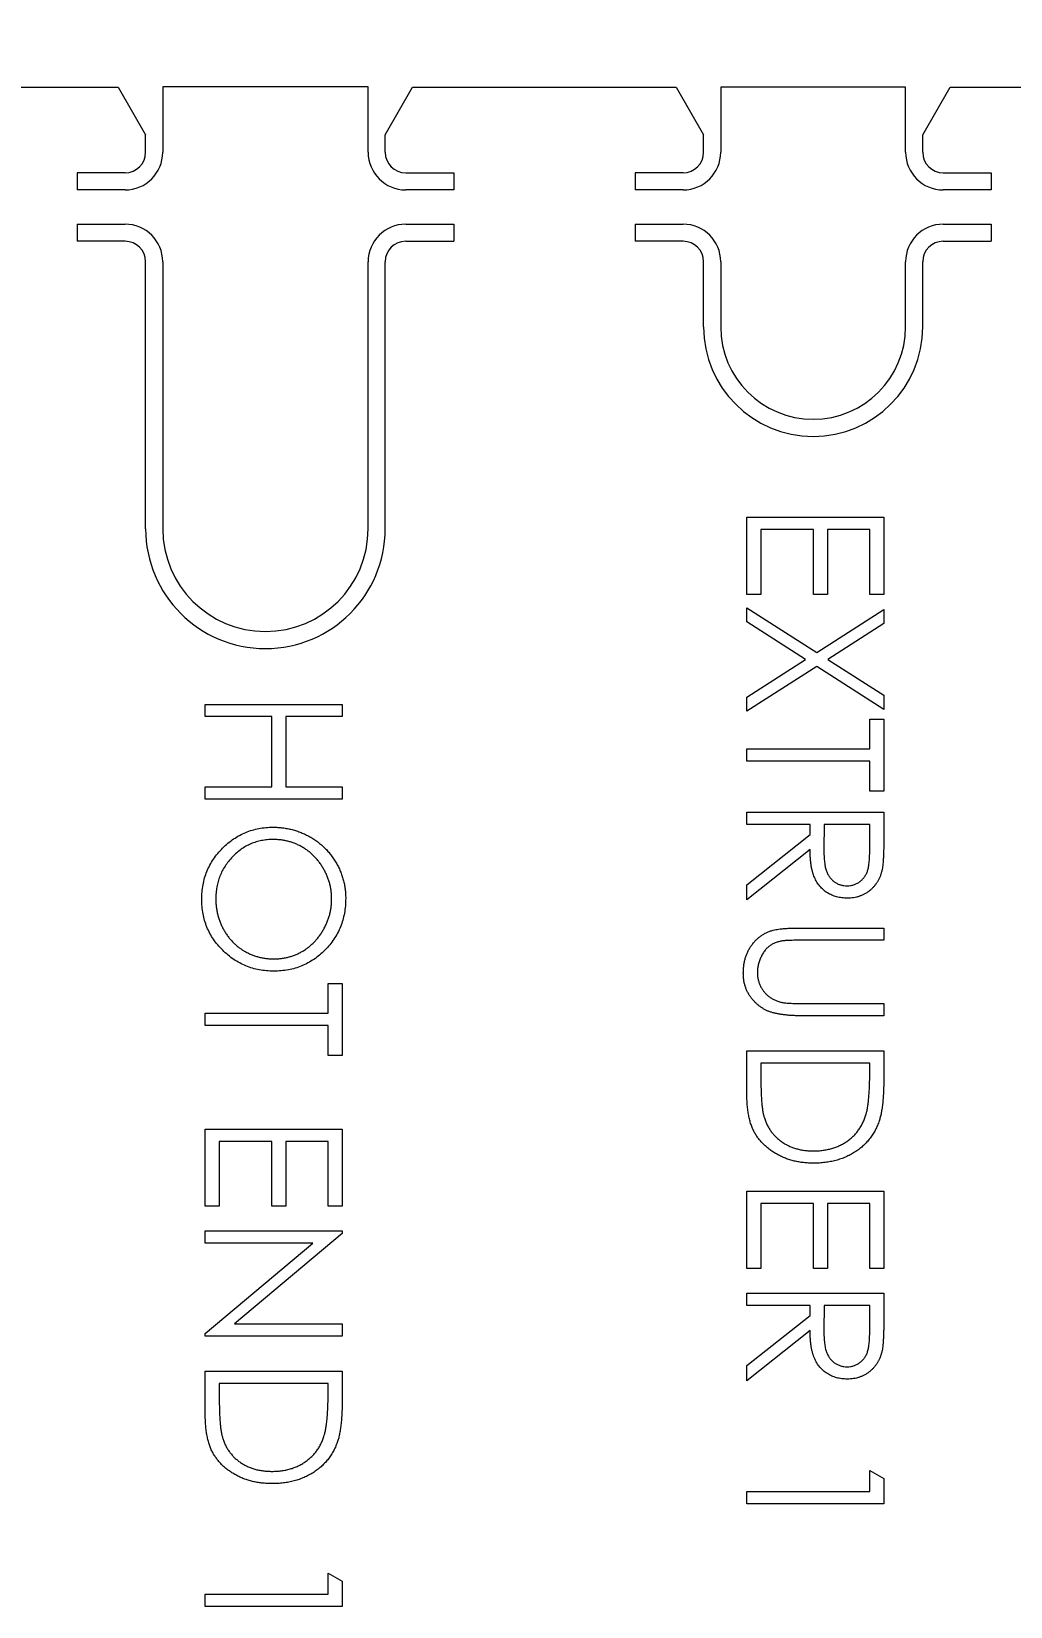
# Model space of a CAD drawing. Header units: millimetres. Extents: x 5 to 292, y 3 to 208.
# Drawn here: x 27.34 to 34.49, y 129.4 to 140.91 of the extents above; entities that cross this region are included whole.
import ezdxf

# ---------------------------------------------------------------- set-up
doc = ezdxf.new("R2010")
doc.units = ezdxf.units.MM
doc.layers.add('DIMENSIONS', color=179, linetype='Continuous')
doc.styles.add('SLDTEXTSTYLE1', font='TXT', dxfattribs={"width": 0.75})
doc.dimstyles.new('SLDDIMSTYLE1', dxfattribs={"dimtxt": 3.5, "dimasz": 3.302, "dimexe": 0, "dimexo": 0.0625, "dimgap": 0.875, "dimtad": 2, "dimlfac": 2, "dimrnd": 1e-09, "dimzin": 12, "dimdsep": 46, "dimtxsty": 'SLDTEXTSTYLE1', "dimblk1": 'CLOSED', "dimblk2": 'CLOSED', "dimsah": 1, "dimcen": 0.09, "dimadec": 0, "dimazin": 3, "dimtfac": 1, "dimtofl": 0, "dimtmove": 0, "dimatfit": 3, "dimldrblk": 'CLOSED', "dimfxl": 1, "dimfrac": 2, "dimtolj": 1, "dimtzin": 12, "dimarcsym": 0})

# ---------------------------------------------------------------- blocks, each defined once
blk = doc.blocks.new('_CLOSED')
at = {"color": 0, "linetype": 'ByBlock', "lineweight": -2}
for p, q in [((-1, 0.166667), (0, 0)), ((-1, 0.166667), (-1, -0.166667)), ((0, 0), (-1, -0.166667)), ((0, 0), (-1, 0))]:
    blk.add_line(p, q, dxfattribs=at)
blk = doc.blocks.new('_D_1')
at = {"layer": 'DIMENSIONS'}
for p, q in [((16.753, 136.699), (16.753, 148.917)), ((284.86, 133.699), (284.86, 148.917)), ((16.753, 147.917), (284.86, 147.917))]:
    blk.add_line(p, q, dxfattribs=at)
at = {"layer": 'DIMENSIONS', "xscale": 3.302, "yscale": 3.302}
for p, rotation in [((16.753, 147.917, -27.848), 180), ((284.86, 147.917, -27.848), 360)]:
    blk.add_blockref('_CLOSED', p, dxfattribs=dict(at, rotation=rotation))
at = {"layer": 'DIMENSIONS', "insert": (153.218, 152.429), "char_height": 3.5, "attachment_point": 1, "style": 'SLDTEXTSTYLE1'}
blk.add_mtext('536.22', dxfattribs=at)

msp = doc.modelspace()

# ---------------------------------------------------------------- linework, layer by layer
at = {"color": 7, "linetype": 'Continuous', "lineweight": 15}
for p, q in [((24.4529, 140.4991), (27.9779, 140.4991)), ((27.9779, 140.4991), (28.1779, 140.1527)), ((28.3029, 140.5027), (28.3029, 140.0241)), ((29.8029, 140.5027), (28.3029, 140.5027)), ((29.8029, 140.0241), (29.8029, 140.5027)), ((29.9279, 140.1527), (30.1279, 140.4991)), ((30.1279, 140.4991), (32.0529, 140.4991)), ((32.0529, 140.4991), (32.2529, 140.1527)), ((32.3779, 140.4991), (32.3779, 140.0241)), ((33.7279, 140.4991), (32.3779, 140.4991)), ((33.7279, 140.0241), (33.7279, 140.4991)), ((33.8529, 140.1527), (34.0529, 140.4991)), ((34.0529, 140.4991), (36.0529, 140.4991)), ((28.1779, 140.0241), (28.1779, 140.1527)), ((29.9279, 140.0241), (29.9279, 140.1527)), ((32.2529, 140.0241), (32.2529, 140.1527)), ((33.8529, 140.0241), (33.8529, 140.1527)), ((28.0279, 139.8741), (27.6779, 139.8741)), ((27.6779, 139.8741), (27.6779, 139.7491)), ((30.0779, 139.8741), (30.4279, 139.8741)), ((30.4279, 139.8741), (30.4279, 139.7491)), ((32.1029, 139.8741), (31.7529, 139.8741)), ((31.7529, 139.8741), (31.7529, 139.7491)), ((34.0029, 139.8741), (34.3529, 139.8741)), ((34.3529, 139.8741), (34.3529, 139.7491)), ((28.0279, 139.7491), (27.6779, 139.7491)), ((30.4279, 139.7491), (30.0779, 139.7491)), ((32.1029, 139.7491), (31.7529, 139.7491)), ((34.3529, 139.7491), (34.0029, 139.7491)), ((27.6779, 139.4991), (27.6779, 139.3741)), ((27.6779, 139.4991), (28.0279, 139.4991)), ((30.0779, 139.4991), (30.4279, 139.4991)), ((30.4279, 139.4991), (30.4279, 139.3741)), ((31.7529, 139.4991), (31.7529, 139.3741)), ((31.7529, 139.4991), (32.1029, 139.4991)), ((34.0029, 139.4991), (34.3529, 139.4991)), ((34.3529, 139.4991), (34.3529, 139.3741)), ((28.0279, 139.3741), (27.6779, 139.3741)), ((30.0779, 139.3741), (30.4279, 139.3741)), ((32.1029, 139.3741), (31.7529, 139.3741)), ((34.0029, 139.3741), (34.3529, 139.3741)), ((28.1779, 137.2741), (28.1779, 139.2241)), ((28.3029, 139.2241), (28.3029, 137.2741)), ((29.8029, 137.2741), (29.8029, 139.2241)), ((29.9279, 137.2741), (29.9279, 139.2241)), ((32.2529, 138.7491), (32.2529, 139.2241)), ((32.3779, 139.2241), (32.3779, 138.7491)), ((33.7279, 138.7491), (33.7279, 139.2241)), ((33.8529, 138.7491), (33.8529, 139.2241)), ((32.5685, 136.7937), (32.5685, 137.3578)), ((32.5685, 137.3578), (33.5685, 137.3578)), ((32.6711, 137.2681), (32.6711, 136.7937)), ((33.0557, 137.2681), (32.6711, 137.2681)), ((33.0557, 136.7937), (33.0557, 137.2681)), ((33.1583, 137.2681), (33.1583, 136.7937)), ((33.4659, 137.2681), (33.1583, 137.2681)), ((33.4659, 136.7937), (33.4659, 137.2681)), ((33.5685, 137.3578), (33.5685, 136.7937)), ((32.6711, 136.7937), (32.5685, 136.7937)), ((33.1583, 136.7937), (33.0557, 136.7937)), ((33.5685, 136.7937), (33.4659, 136.7937)), ((32.5685, 136.6976), (33.0785, 136.3711)), ((32.5685, 136.594), (32.5685, 136.6976)), ((33.0785, 136.3711), (33.5685, 136.6848)), ((33.5685, 136.6848), (33.5685, 136.5812)), ((32.9976, 136.3194), (32.5685, 136.594)), ((33.5685, 136.5812), (33.1595, 136.3194)), ((32.5685, 136.0447), (32.9976, 136.3194)), ((33.0785, 136.2675), (32.5685, 135.9412)), ((33.5685, 135.954), (33.0785, 136.2675)), ((33.1595, 136.3194), (33.5685, 136.0575)), ((28.6133, 135.9017), (28.6133, 135.9914)), ((28.6133, 135.9914), (29.6133, 135.9914)), ((29.6133, 135.9914), (29.6133, 135.9017)), ((32.5685, 135.9412), (32.5685, 136.0447)), ((33.5685, 136.0575), (33.5685, 135.954)), ((29.1005, 135.9017), (28.6133, 135.9017)), ((29.1005, 135.3889), (29.1005, 135.9017)), ((29.2031, 135.9017), (29.2031, 135.3889)), ((29.6133, 135.9017), (29.2031, 135.9017)), ((33.4659, 135.8835), (33.5685, 135.8835)), ((33.4659, 135.6655), (33.4659, 135.8835)), ((33.5685, 135.8835), (33.5685, 135.3578)), ((32.5685, 135.6655), (33.4659, 135.6655)), ((32.5685, 135.5758), (32.5685, 135.6655)), ((33.4659, 135.5758), (32.5685, 135.5758)), ((33.4659, 135.3578), (33.4659, 135.5758)), ((28.6133, 135.3889), (29.1005, 135.3889)), ((28.6133, 135.2991), (28.6133, 135.3889)), ((29.6133, 135.2991), (28.6133, 135.2991)), ((29.2031, 135.3889), (29.6133, 135.3889)), ((29.6133, 135.3889), (29.6133, 135.2991)), ((33.5685, 135.3578), (33.4659, 135.3578)), ((32.5685, 135.1142), (32.5685, 135.204)), ((32.5685, 135.204), (33.5685, 135.204)), ((33.5685, 135.204), (33.5685, 135.0039)), ((33.03, 135.1142), (32.5685, 135.1142)), ((33.03, 135.0413), (33.03, 135.1142)), ((33.1326, 135.1142), (33.1312, 134.9311)), ((33.4659, 135.1142), (33.1326, 135.1142)), ((33.4659, 134.9267), (33.4659, 135.1142)), ((32.5685, 134.6739), (33.03, 135.0413)), ((33.03, 134.9303), (32.5685, 134.563)), ((32.5685, 134.563), (32.5685, 134.6739)), ((32.9645, 134.3578), (33.5685, 134.3578)), ((33.5685, 134.2681), (32.9693, 134.2681)), ((33.5685, 134.3578), (33.5685, 134.2681)), ((29.5108, 133.953), (29.6133, 133.953)), ((29.5108, 133.735), (29.5108, 133.953)), ((29.6133, 133.953), (29.6133, 133.4273)), ((32.9693, 133.8065), (33.5685, 133.8065)), ((33.5685, 133.8065), (33.5685, 133.7168)), ((28.6133, 133.735), (29.5108, 133.735)), ((28.6133, 133.6453), (28.6133, 133.735)), ((33.5685, 133.7168), (32.9645, 133.7168)), ((29.5108, 133.6453), (28.6133, 133.6453)), ((29.5108, 133.4273), (29.5108, 133.6453)), ((32.5685, 133.4604), (33.5685, 133.4604)), ((32.5685, 133.1505), (32.5685, 133.4604)), ((33.5685, 133.4604), (33.5685, 133.2585)), ((29.6133, 133.4273), (29.5108, 133.4273)), ((32.6711, 133.3707), (32.6711, 133.2559)), ((33.4659, 133.3707), (32.6711, 133.3707)), ((33.4659, 133.3003), (33.4659, 133.3707)), ((28.6133, 132.3248), (28.6133, 132.8889)), ((28.6133, 132.8889), (29.6133, 132.8889)), ((29.6133, 132.8889), (29.6133, 132.3248)), ((28.7159, 132.7991), (28.7159, 132.3248)), ((29.1005, 132.7991), (28.7159, 132.7991)), ((29.1005, 132.3248), (29.1005, 132.7991)), ((29.2031, 132.7991), (29.2031, 132.3248)), ((29.5108, 132.7991), (29.2031, 132.7991)), ((29.5108, 132.3248), (29.5108, 132.7991)), ((32.5685, 131.8707), (32.5685, 132.4348)), ((32.5685, 132.4348), (33.5685, 132.4348)), ((33.5685, 132.4348), (33.5685, 131.8707)), ((28.7159, 132.3248), (28.6133, 132.3248)), ((29.2031, 132.3248), (29.1005, 132.3248)), ((29.6133, 132.3248), (29.5108, 132.3248)), ((32.6711, 132.345), (32.6711, 131.8707)), ((33.0557, 132.345), (32.6711, 132.345)), ((33.0557, 131.8707), (33.0557, 132.345)), ((33.1583, 132.345), (33.1583, 131.8707)), ((33.4659, 132.345), (33.1583, 132.345)), ((33.4659, 131.8707), (33.4659, 132.345)), ((28.6133, 132.1453), (29.6133, 132.1453)), ((28.6133, 132.0555), (28.6133, 132.1453)), ((29.6133, 132.1264), (28.8263, 131.4658)), ((29.6133, 132.1453), (29.6133, 132.1264)), ((29.3986, 132.0555), (28.6133, 132.0555)), ((28.6133, 131.3965), (29.3986, 132.0555)), ((32.6711, 131.8707), (32.5685, 131.8707)), ((33.1583, 131.8707), (33.0557, 131.8707)), ((33.5685, 131.8707), (33.4659, 131.8707)), ((32.5685, 131.6014), (32.5685, 131.6912)), ((32.5685, 131.6912), (33.5685, 131.6912)), ((33.5685, 131.6912), (33.5685, 131.491)), ((33.03, 131.6014), (32.5685, 131.6014)), ((32.5685, 131.1611), (33.03, 131.5285)), ((33.03, 131.5285), (33.03, 131.6014)), ((33.1326, 131.6014), (33.1312, 131.4183)), ((33.4659, 131.6014), (33.1326, 131.6014)), ((33.4659, 131.4139), (33.4659, 131.6014)), ((28.6133, 131.376), (28.6133, 131.3965)), ((28.8263, 131.4658), (29.6133, 131.4658)), ((29.6133, 131.4658), (29.6133, 131.376)), ((33.03, 131.4175), (32.5685, 131.0501)), ((29.6133, 131.376), (28.6133, 131.376)), ((32.5685, 131.0501), (32.5685, 131.1611)), ((28.6133, 131.1196), (29.6133, 131.1196)), ((28.6133, 130.8097), (28.6133, 131.1196)), ((29.6133, 131.1196), (29.6133, 130.9177)), ((28.7159, 131.0299), (28.7159, 130.9151)), ((29.5108, 131.0299), (28.7159, 131.0299)), ((29.5108, 130.9596), (29.5108, 131.0299)), ((33.4659, 130.2424), (33.4659, 130.3963)), ((33.4659, 130.3963), (33.5685, 130.3376)), ((32.5685, 130.2424), (33.4659, 130.2424)), ((32.5685, 130.1527), (32.5685, 130.2424)), ((33.5685, 130.3376), (33.5685, 130.1527)), ((33.5685, 130.1527), (32.5685, 130.1527)), ((29.5108, 129.4914), (29.5108, 129.6453)), ((29.5108, 129.6453), (29.6133, 129.5866)), ((29.6133, 129.5866), (29.6133, 129.4017)), ((28.6133, 129.4914), (29.5108, 129.4914)), ((28.6133, 129.4017), (28.6133, 129.4914)), ((29.6133, 129.4017), (28.6133, 129.4017))]:
    msp.add_line(p, q, dxfattribs=at)
for centre, radius, start, end in [((28.0279, 140.0241), 0.15, 270, 360), ((28.0279, 140.0241), 0.275, 270, 360), ((30.0779, 140.0241), 0.275, 180, 270), ((30.0779, 140.0241), 0.15, 180, 270), ((32.1029, 140.0241), 0.15, 270, 0), ((32.1029, 140.0241), 0.275, 270, 0), ((34.0029, 140.0241), 0.275, 180, 270), ((34.0029, 140.0241), 0.15, 180, 270), ((28.0279, 139.2241), 0.275, 0, 90), ((30.0779, 139.2241), 0.275, 90, 180), ((32.1029, 139.2241), 0.275, 0, 90), ((34.0029, 139.2241), 0.275, 90, 180), ((28.0279, 139.2241), 0.15, 0, 90), ((30.0779, 139.2241), 0.15, 90, 180), ((32.1029, 139.2241), 0.15, 0, 90), ((34.0029, 139.2241), 0.15, 90, 180), ((33.0529, 138.7491), 0.8, 180, 360), ((33.0529, 138.7491), 0.675, 180, 360), ((29.0529, 137.2741), 0.875, 180, 0), ((29.0529, 137.2741), 0.75, 180, 0)]:
    msp.add_arc(centre, radius, start, end, dxfattribs=at)
for points, knots in [([(28.5877, 134.5667), (28.5881, 134.5849), (28.589, 134.6206), (28.5965, 134.673), (28.6082, 134.7234), (28.6249, 134.7715), (28.6465, 134.8175), (28.6728, 134.8614), (28.7041, 134.9029), (28.7396, 134.9419), (28.7782, 134.9775), (28.8196, 135.0086), (28.8629, 135.035), (28.9083, 135.0565), (28.9556, 135.0735), (29.005, 135.0852), (29.0563, 135.0927), (29.0912, 135.0936), (29.1089, 135.094)], [0, 0, 0, 0, 0.0658189, 0.1297465, 0.192072, 0.2534594, 0.3145696, 0.3762799, 0.4390257, 0.503267, 0.5674928, 0.6297048, 0.6909996, 0.7514517, 0.8120044, 0.8731497, 0.9356355, 1, 1, 1, 1]), ([(29.1089, 135.094), (29.1208, 135.0938), (29.1445, 135.0935), (29.1796, 135.0899), (29.2141, 135.0846), (29.248, 135.077), (29.2811, 135.067), (29.3137, 135.0553), (29.3455, 135.041), (29.3766, 135.0248), (29.4064, 135.0067), (29.4347, 134.9867), (29.4615, 134.9656), (29.4863, 134.9424), (29.5097, 134.9179), (29.5313, 134.8918), (29.5514, 134.8642), (29.5696, 134.8349), (29.5859, 134.8047), (29.6, 134.7736), (29.6121, 134.742), (29.6219, 134.7097), (29.6296, 134.6769), (29.6348, 134.6434), (29.6385, 134.6093), (29.6388, 134.5863), (29.639, 134.5748)], [0, 0, 0, 0, 0.043209, 0.0858729, 0.12812, 0.170152, 0.2119176, 0.253753, 0.2960064, 0.3384434, 0.3810154, 0.4228205, 0.4640891, 0.5051258, 0.545975, 0.5869852, 0.6283386, 0.6700838, 0.7119916, 0.7530392, 0.7940494, 0.8348855, 0.8754983, 0.9165473, 0.9580038, 1, 1, 1, 1]), ([(29.1093, 135.0042), (29.0949, 135.0039), (29.0665, 135.0032), (29.0248, 134.9969), (28.9848, 134.9872), (28.9466, 134.973), (28.9099, 134.9552), (28.8751, 134.9332), (28.8421, 134.9071), (28.8111, 134.8775), (28.7829, 134.8451), (28.7581, 134.8107), (28.7371, 134.7747), (28.7201, 134.737), (28.7065, 134.6977), (28.6972, 134.6566), (28.6911, 134.6141), (28.6905, 134.5851), (28.6902, 134.5704)], [0, 0, 0, 0, 0.064504, 0.1268993, 0.1877465, 0.2481497, 0.3085861, 0.369583, 0.431827, 0.4961797, 0.5606679, 0.6235045, 0.6852604, 0.7465368, 0.8083274, 0.8704862, 0.9343169, 1, 1, 1, 1]), ([(29.5364, 134.5704), (29.5363, 134.5798), (29.5361, 134.5987), (29.533, 134.6268), (29.5287, 134.6545), (29.5225, 134.6819), (29.5141, 134.7087), (29.5045, 134.7354), (29.4927, 134.7616), (29.4794, 134.7872), (29.4647, 134.812), (29.4484, 134.8354), (29.4309, 134.8575), (29.4123, 134.8782), (29.3923, 134.8975), (29.3714, 134.9156), (29.3488, 134.932), (29.3253, 134.947), (29.3008, 134.9604), (29.2755, 134.9724), (29.2494, 134.9821), (29.2227, 134.9901), (29.1954, 134.9967), (29.1673, 135.0009), (29.1386, 135.0039), (29.1191, 135.0041), (29.1093, 135.0042)], [0, 0, 0, 0, 0.04202333, 0.08364491, 0.1249838, 0.16624746, 0.20770156, 0.24963107, 0.29174177, 0.33474288, 0.37746017, 0.41955632, 0.46104418, 0.50209628, 0.54289071, 0.58380082, 0.62486358, 0.66622469, 0.70739919, 0.74855668, 0.78965459, 0.83073973, 0.87207014, 0.9139934, 0.95649813, 1, 1, 1, 1]), ([(33.5685, 135.0039), (33.5685, 134.9905), (33.5684, 134.9649), (33.5679, 134.9281), (33.5665, 134.8948), (33.5654, 134.8647), (33.5632, 134.8381), (33.5612, 134.8148), (33.5585, 134.7948), (33.556, 134.7828), (33.5549, 134.7773)], [0, 0, 0, 0, 0.1762578, 0.3384344, 0.4848221, 0.6171576, 0.7346984, 0.8373852, 0.9263724, 1, 1, 1, 1]), ([(33.3011, 134.5758), (33.2878, 134.5762), (33.2618, 134.577), (33.224, 134.5847), (33.1888, 134.5972), (33.1562, 134.6144), (33.1268, 134.6363), (33.101, 134.6627), (33.0794, 134.6935), (33.0644, 134.7222), (33.0548, 134.7476), (33.048, 134.7685), (33.0428, 134.7912), (33.0381, 134.8157), (33.0346, 134.8419), (33.032, 134.8698), (33.0304, 134.8995), (33.0302, 134.9199), (33.03, 134.9303)], [0, 0, 0, 0, 0.0787802, 0.1537206, 0.2267135, 0.2991912, 0.37119, 0.4430064, 0.5166892, 0.5932172, 0.6338729, 0.6769891, 0.7228995, 0.7719586, 0.8242113, 0.8793787, 0.9379481, 1, 1, 1, 1]), ([(33.1312, 134.9311), (33.1312, 134.9226), (33.1312, 134.906), (33.1323, 134.8821), (33.1336, 134.8597), (33.1356, 134.8392), (33.1382, 134.8203), (33.1414, 134.8032), (33.1451, 134.7878), (33.1509, 134.7698), (33.16, 134.7497), (33.1733, 134.7279), (33.1901, 134.7094), (33.2092, 134.6937), (33.2302, 134.6811), (33.2529, 134.6722), (33.2767, 134.6665), (33.293, 134.6659), (33.3013, 134.6655)], [0, 0, 0, 0, 0.07166815, 0.13891329, 0.20118457, 0.25912443, 0.31225504, 0.36068151, 0.40508614, 0.44510166, 0.51877778, 0.58946158, 0.65846224, 0.72728322, 0.79632249, 0.86317489, 0.93094938, 1, 1, 1, 1]), ([(33.3013, 134.6655), (33.3093, 134.6659), (33.3253, 134.6665), (33.3486, 134.6721), (33.3706, 134.6815), (33.3912, 134.6942), (33.4099, 134.7096), (33.426, 134.7277), (33.4392, 134.7479), (33.4476, 134.7669), (33.4528, 134.7838), (33.4564, 134.7985), (33.4594, 134.8151), (33.4617, 134.8337), (33.4637, 134.8542), (33.4651, 134.8767), (33.4659, 134.9011), (33.4659, 134.918), (33.4659, 134.9267)], [0, 0, 0, 0, 0.0688143, 0.1363648, 0.2040194, 0.2730637, 0.3429133, 0.4109654, 0.4791688, 0.549308, 0.5876516, 0.6306467, 0.6788788, 0.7319343, 0.7911114, 0.8552832, 0.9250859, 1, 1, 1, 1]), ([(33.5549, 134.7773), (33.5531, 134.77), (33.5495, 134.7555), (33.5419, 134.7347), (33.5332, 134.7148), (33.5229, 134.696), (33.511, 134.6784), (33.4978, 134.6617), (33.4832, 134.6459), (33.4669, 134.6317), (33.4498, 134.6183), (33.4313, 134.607), (33.412, 134.5972), (33.3916, 134.5895), (33.3704, 134.5832), (33.3481, 134.5788), (33.3249, 134.5762), (33.3091, 134.5759), (33.3011, 134.5758)], [0, 0, 0, 0, 0.0642168, 0.1270638, 0.1887445, 0.2491321, 0.3094525, 0.3698267, 0.4306501, 0.4923519, 0.5540721, 0.6156898, 0.6767977, 0.738439, 0.8013169, 0.8651845, 0.9316413, 1, 1, 1, 1]), ([(29.1137, 134.0427), (29.0957, 134.0432), (29.0603, 134.044), (29.0082, 134.0515), (28.9582, 134.0632), (28.9103, 134.08), (28.8644, 134.1015), (28.8207, 134.1279), (28.7791, 134.1591), (28.7402, 134.1946), (28.7045, 134.2333), (28.6734, 134.2748), (28.6466, 134.3182), (28.6252, 134.364), (28.6081, 134.4116), (28.5965, 134.4615), (28.589, 134.5134), (28.5881, 134.5488), (28.5877, 134.5667)], [0, 0, 0, 0, 0.0652265, 0.128569, 0.1903204, 0.251378, 0.3123875, 0.3737887, 0.4364312, 0.5005668, 0.5646868, 0.6271355, 0.6884554, 0.7492457, 0.8101552, 0.8716709, 0.9347735, 1, 1, 1, 1]), ([(28.6902, 134.5704), (28.6904, 134.5605), (28.6907, 134.5409), (28.6934, 134.5117), (28.6977, 134.483), (28.704, 134.455), (28.7118, 134.4275), (28.7211, 134.4005), (28.7328, 134.3743), (28.7456, 134.3485), (28.7602, 134.3238), (28.776, 134.3002), (28.7934, 134.2784), (28.8118, 134.2577), (28.8315, 134.2384), (28.8525, 134.2205), (28.8749, 134.2042), (28.8984, 134.1893), (28.923, 134.1759), (28.9483, 134.1642), (28.9742, 134.1544), (29.0009, 134.1464), (29.0282, 134.1401), (29.0562, 134.1358), (29.0848, 134.1328), (29.1042, 134.1326), (29.1139, 134.1325)], [0, 0, 0, 0, 0.04363322, 0.08653778, 0.12917734, 0.17143632, 0.21341589, 0.25526595, 0.29736948, 0.33994075, 0.38234746, 0.42395295, 0.46487116, 0.50557229, 0.54600258, 0.58656797, 0.6270648, 0.66827068, 0.70954922, 0.75042815, 0.79109619, 0.83202714, 0.87313596, 0.91461076, 0.95695599, 1, 1, 1, 1]), ([(29.639, 134.5748), (29.6385, 134.5562), (29.6376, 134.5199), (29.6305, 134.4664), (29.6183, 134.4154), (29.6021, 134.3664), (29.5804, 134.32), (29.5542, 134.2758), (29.5232, 134.2339), (29.4877, 134.195), (29.449, 134.1594), (29.4077, 134.128), (29.3641, 134.1017), (29.3182, 134.0801), (29.2703, 134.0632), (29.2199, 134.0515), (29.1676, 134.044), (29.1318, 134.0432), (29.1137, 134.0427)], [0, 0, 0, 0, 0.06657, 0.130749, 0.1934128, 0.2549894, 0.3161136, 0.3772618, 0.4394008, 0.5029706, 0.566525, 0.6282311, 0.6890906, 0.7493447, 0.8101696, 0.8716098, 0.9348692, 1, 1, 1, 1]), ([(29.1139, 134.1325), (29.1236, 134.1326), (29.1428, 134.1328), (29.1713, 134.1358), (29.199, 134.1401), (29.2261, 134.1463), (29.2524, 134.1544), (29.278, 134.1642), (29.3029, 134.1759), (29.327, 134.1893), (29.3502, 134.2043), (29.3724, 134.2207), (29.3931, 134.2388), (29.4129, 134.2581), (29.4314, 134.279), (29.4485, 134.3015), (29.4647, 134.3252), (29.4793, 134.3503), (29.4928, 134.3762), (29.5044, 134.4028), (29.5142, 134.4298), (29.5226, 134.4571), (29.5287, 134.4849), (29.533, 134.5131), (29.5361, 134.5416), (29.5363, 134.5607), (29.5364, 134.5704)], [0, 0, 0, 0, 0.0429151, 0.08513, 0.1264733, 0.167453, 0.2079763, 0.2482494, 0.28875, 0.3296699, 0.3705373, 0.4111286, 0.4518189, 0.4924059, 0.5334859, 0.5752631, 0.6174406, 0.6606717, 0.7039402, 0.7468675, 0.7890793, 0.831104, 0.873238, 0.9151658, 0.9573807, 1, 1, 1, 1]), ([(32.5429, 134.0275), (32.5431, 134.0371), (32.5435, 134.056), (32.5461, 134.0838), (32.5508, 134.1105), (32.5568, 134.1363), (32.5652, 134.1608), (32.5749, 134.1845), (32.5869, 134.2069), (32.6002, 134.2284), (32.6152, 134.2483), (32.6315, 134.2666), (32.6489, 134.2833), (32.6676, 134.2982), (32.6874, 134.3113), (32.7084, 134.3227), (32.7306, 134.3324), (32.746, 134.3375), (32.7538, 134.34)], [0, 0, 0, 0, 0.0711745, 0.1396441, 0.2063172, 0.2713732, 0.3354181, 0.3980763, 0.4606079, 0.5229695, 0.5847157, 0.6448949, 0.7042906, 0.7629982, 0.8210874, 0.8801039, 0.9393885, 1, 1, 1, 1]), ([(32.8363, 134.2641), (32.827, 134.2626), (32.8087, 134.2597), (32.7827, 134.2524), (32.7593, 134.2422), (32.7378, 134.23), (32.7186, 134.2141), (32.701, 134.1949), (32.6856, 134.1717), (32.6715, 134.1459), (32.6601, 134.1181), (32.6516, 134.0897), (32.6463, 134.0611), (32.6457, 134.042), (32.6454, 134.0325)], [0, 0, 0, 0, 0.086315, 0.1677665, 0.2444327, 0.3181347, 0.3918841, 0.4700681, 0.5539042, 0.6443395, 0.7368747, 0.8261684, 0.9136786, 1, 1, 1, 1]), ([(32.7538, 134.34), (32.7591, 134.3415), (32.7707, 134.3447), (32.7898, 134.3481), (32.8118, 134.351), (32.8367, 134.3537), (32.8645, 134.3553), (32.8952, 134.3567), (32.9289, 134.3578), (32.9523, 134.3578), (32.9645, 134.3578)], [0, 0, 0, 0, 0.0781299, 0.1694654, 0.2743353, 0.3921102, 0.5236873, 0.6683654, 0.8271319, 1, 1, 1, 1]), ([(32.9693, 134.2681), (32.9609, 134.2681), (32.9448, 134.2681), (32.9219, 134.268), (32.9015, 134.2675), (32.8836, 134.2672), (32.8683, 134.2665), (32.8554, 134.266), (32.845, 134.2653), (32.8389, 134.2644), (32.8363, 134.2641)], [0, 0, 0, 0, 0.1910786, 0.3626046, 0.5160988, 0.650038, 0.7659767, 0.862374, 0.9408421, 1, 1, 1, 1]), ([(32.6454, 134.0325), (32.6457, 134.0244), (32.6463, 134.0081), (32.6501, 133.9839), (32.657, 133.9604), (32.6658, 133.9373), (32.6774, 133.9158), (32.6909, 133.8956), (32.7066, 133.8776), (32.7241, 133.8612), (32.7438, 133.8469), (32.7653, 133.8345), (32.7889, 133.8244), (32.8056, 133.8193), (32.8141, 133.8168)], [0, 0, 0, 0, 0.0828906, 0.1653025, 0.2477619, 0.3315277, 0.4152798, 0.4963662, 0.5771513, 0.6577825, 0.7393216, 0.8237931, 0.909476, 1, 1, 1, 1]), ([(32.9645, 133.7168), (32.9537, 133.7169), (32.9324, 133.717), (32.9013, 133.7182), (32.8718, 133.7202), (32.8438, 133.723), (32.8176, 133.7266), (32.7928, 133.7307), (32.7697, 133.7359), (32.748, 133.742), (32.7274, 133.7489), (32.7078, 133.7579), (32.6887, 133.768), (32.6703, 133.78), (32.6526, 133.7935), (32.6357, 133.8088), (32.6192, 133.8253), (32.6037, 133.8434), (32.5895, 133.8628), (32.577, 133.8834), (32.5664, 133.9049), (32.5577, 133.9275), (32.5511, 133.9511), (32.5463, 133.9757), (32.5435, 134.0013), (32.5431, 134.0187), (32.5429, 134.0275)], [0, 0, 0, 0, 0.05485804, 0.10705879, 0.15697835, 0.20399228, 0.24849154, 0.29048331, 0.330489, 0.36788593, 0.40385813, 0.44000934, 0.47629501, 0.51279229, 0.55048482, 0.58838112, 0.62764533, 0.66797946, 0.70843276, 0.7486023, 0.78908778, 0.8294612, 0.87037105, 0.91221423, 0.95554657, 1, 1, 1, 1]), ([(32.8141, 133.8168), (32.8176, 133.8159), (32.8255, 133.814), (32.8388, 133.8122), (32.8545, 133.8104), (32.8727, 133.8091), (32.8933, 133.8078), (32.9165, 133.8071), (32.9421, 133.8067), (32.96, 133.8066), (32.9693, 133.8065)], [0, 0, 0, 0, 0.0698351, 0.1556208, 0.2578016, 0.3738112, 0.5064025, 0.6555645, 0.8200793, 1, 1, 1, 1]), ([(32.6711, 133.2559), (32.6711, 133.2394), (32.6713, 133.2076), (32.6725, 133.162), (32.6744, 133.1204), (32.6772, 133.0826), (32.6808, 133.0488), (32.6848, 133.0189), (32.6898, 132.993), (32.6944, 132.9773), (32.6965, 132.97)], [0, 0, 0, 0, 0.1719007, 0.3306279, 0.4755488, 0.6067462, 0.7250238, 0.8297424, 0.9213228, 1, 1, 1, 1]), ([(33.4379, 132.993), (33.4402, 133.0014), (33.4451, 133.0193), (33.4505, 133.0484), (33.4553, 133.0811), (33.4593, 133.1177), (33.4622, 133.1579), (33.4643, 133.202), (33.4658, 133.2499), (33.4659, 133.2831), (33.4659, 133.3003)], [0, 0, 0, 0, 0.0843186, 0.1792845, 0.2865825, 0.4051115, 0.5355929, 0.6781902, 0.8329758, 1, 1, 1, 1]), ([(33.5685, 133.2585), (33.5684, 133.2409), (33.5681, 133.207), (33.5666, 133.1579), (33.5638, 133.1126), (33.5599, 133.071), (33.555, 133.0332), (33.5488, 132.9991), (33.5416, 132.9687), (33.5354, 132.95), (33.5325, 132.9412)], [0, 0, 0, 0, 0.1642892, 0.3174059, 0.4588436, 0.5893665, 0.7078313, 0.81577, 0.9128799, 1, 1, 1, 1]), ([(33.0559, 132.6399), (33.0435, 132.6401), (33.0192, 132.6404), (32.9833, 132.6436), (32.9484, 132.6482), (32.9148, 132.6554), (32.8822, 132.6641), (32.8508, 132.6752), (32.8204, 132.6879), (32.7914, 132.7028), (32.764, 132.7191), (32.7381, 132.7367), (32.7142, 132.7554), (32.6921, 132.7754), (32.6719, 132.7966), (32.6535, 132.8189), (32.6372, 132.8426), (32.6223, 132.8675), (32.6093, 132.8942), (32.5983, 132.9234), (32.5892, 132.9551), (32.5817, 132.9893), (32.5756, 133.026), (32.5716, 133.0653), (32.5689, 133.1071), (32.5686, 133.1357), (32.5685, 133.1505)], [0, 0, 0, 0, 0.0460807, 0.0908068, 0.1342953, 0.1770244, 0.2188227, 0.2602441, 0.3010799, 0.3416139, 0.3815834, 0.4201196, 0.4580746, 0.4947385, 0.5311946, 0.5669337, 0.6027127, 0.6383266, 0.6748532, 0.7134674, 0.7544418, 0.7978154, 0.8439895, 0.8930716, 0.9449633, 1, 1, 1, 1]), ([(32.6965, 132.97), (32.6997, 132.9609), (32.7061, 132.9428), (32.7177, 132.9169), (32.7314, 132.8927), (32.7467, 132.8698), (32.764, 132.8485), (32.783, 132.8287), (32.8038, 132.8103), (32.8264, 132.7935), (32.8506, 132.7785), (32.8762, 132.7655), (32.9029, 132.7542), (32.9311, 132.7452), (32.9605, 132.7382), (32.9912, 132.7333), (33.0232, 132.7302), (33.045, 132.7298), (33.0561, 132.7296)], [0, 0, 0, 0, 0.0624145, 0.12333823, 0.18312454, 0.24178299, 0.30057888, 0.35968007, 0.41888164, 0.47953066, 0.54085054, 0.6023034, 0.66446321, 0.72780572, 0.79289481, 0.85967233, 0.9284644, 1, 1, 1, 1]), ([(33.5325, 132.9412), (33.528, 132.9296), (33.5193, 132.9067), (33.5029, 132.8741), (33.4842, 132.8435), (33.4634, 132.8146), (33.4398, 132.788), (33.4143, 132.7629), (33.3861, 132.7402), (33.3558, 132.7193), (33.3237, 132.7005), (33.2899, 132.6842), (33.2546, 132.6707), (33.2178, 132.6594), (33.1794, 132.6505), (33.1395, 132.6445), (33.0982, 132.6405), (33.0701, 132.6401), (33.0559, 132.6399)], [0, 0, 0, 0, 0.061545, 0.1216943, 0.1811549, 0.2398754, 0.2987019, 0.3576474, 0.4176048, 0.478494, 0.5404071, 0.602345, 0.6650043, 0.7285593, 0.7936505, 0.8605343, 0.929236, 1, 1, 1, 1]), ([(33.0561, 132.7296), (33.0678, 132.7298), (33.0908, 132.7301), (33.1245, 132.7337), (33.1569, 132.739), (33.188, 132.7466), (33.2179, 132.7564), (33.2465, 132.7685), (33.2739, 132.7825), (33.2996, 132.799), (33.3239, 132.8171), (33.3462, 132.8372), (33.3665, 132.859), (33.3851, 132.8822), (33.4013, 132.9075), (33.4158, 132.9343), (33.428, 132.963), (33.4346, 132.9829), (33.4379, 132.993)], [0, 0, 0, 0, 0.0701512, 0.1378126, 0.2032262, 0.2671741, 0.330024, 0.3917943, 0.4530844, 0.5143339, 0.575, 0.6348655, 0.6941163, 0.7534416, 0.8131258, 0.8740797, 0.936007, 1, 1, 1, 1]), ([(33.3011, 131.063), (33.2878, 131.0634), (33.2618, 131.0642), (33.224, 131.0718), (33.1888, 131.0843), (33.1562, 131.1016), (33.1268, 131.1235), (33.101, 131.1499), (33.0794, 131.1807), (33.0644, 131.2094), (33.0548, 131.2348), (33.048, 131.2556), (33.0428, 131.2784), (33.0381, 131.3028), (33.0346, 131.3291), (33.032, 131.357), (33.0304, 131.3867), (33.0302, 131.407), (33.03, 131.4175)], [0, 0, 0, 0, 0.0787802, 0.1537206, 0.2267135, 0.2991912, 0.37119, 0.4430064, 0.5166892, 0.5932172, 0.6338729, 0.6769891, 0.7228995, 0.7719586, 0.8242113, 0.8793787, 0.9379481, 1, 1, 1, 1]), ([(33.1312, 131.4183), (33.1312, 131.4098), (33.1312, 131.3932), (33.1323, 131.3692), (33.1336, 131.3469), (33.1356, 131.3263), (33.1382, 131.3075), (33.1414, 131.2904), (33.1451, 131.275), (33.1509, 131.257), (33.16, 131.2369), (33.1733, 131.2151), (33.1901, 131.1965), (33.2092, 131.1808), (33.2302, 131.1682), (33.2529, 131.1593), (33.2767, 131.1537), (33.293, 131.153), (33.3013, 131.1527)], [0, 0, 0, 0, 0.0716681, 0.1389133, 0.2011846, 0.2591244, 0.312255, 0.3606815, 0.4050861, 0.4451017, 0.5187778, 0.5894616, 0.6584622, 0.7272832, 0.7963225, 0.8631749, 0.9309494, 1, 1, 1, 1]), ([(33.3013, 131.1527), (33.3093, 131.153), (33.3253, 131.1537), (33.3486, 131.1593), (33.3706, 131.1687), (33.3912, 131.1813), (33.4099, 131.1968), (33.426, 131.2149), (33.4392, 131.2351), (33.4476, 131.2541), (33.4528, 131.271), (33.4564, 131.2857), (33.4594, 131.3023), (33.4617, 131.3209), (33.4637, 131.3414), (33.4651, 131.3639), (33.4659, 131.3883), (33.4659, 131.4052), (33.4659, 131.4139)], [0, 0, 0, 0, 0.0688143, 0.1363648, 0.2040194, 0.2730637, 0.3429133, 0.4109654, 0.4791688, 0.549308, 0.5876516, 0.6306467, 0.6788788, 0.7319343, 0.7911114, 0.8552832, 0.9250859, 1, 1, 1, 1]), ([(33.5685, 131.491), (33.5685, 131.4777), (33.5684, 131.452), (33.5679, 131.4153), (33.5665, 131.3819), (33.5654, 131.3519), (33.5632, 131.3253), (33.5612, 131.302), (33.5585, 131.282), (33.556, 131.2699), (33.5549, 131.2645)], [0, 0, 0, 0, 0.1762578, 0.3384344, 0.4848221, 0.6171576, 0.7346984, 0.8373852, 0.9263724, 1, 1, 1, 1]), ([(33.5549, 131.2645), (33.5531, 131.2572), (33.5495, 131.2427), (33.5419, 131.2218), (33.5332, 131.202), (33.5229, 131.1832), (33.511, 131.1655), (33.4978, 131.1489), (33.4832, 131.1331), (33.4669, 131.1189), (33.4498, 131.1055), (33.4313, 131.0942), (33.412, 131.0844), (33.3916, 131.0767), (33.3704, 131.0704), (33.3481, 131.066), (33.3249, 131.0634), (33.3091, 131.0631), (33.3011, 131.063)], [0, 0, 0, 0, 0.0642168, 0.1270638, 0.1887445, 0.2491321, 0.3094525, 0.3698267, 0.4306501, 0.4923519, 0.5540721, 0.6156898, 0.6767977, 0.738439, 0.8013169, 0.8651845, 0.9316413, 1, 1, 1, 1]), ([(29.4827, 130.6523), (29.485, 130.6607), (29.49, 130.6785), (29.4953, 130.7076), (29.5001, 130.7403), (29.5041, 130.7769), (29.507, 130.8172), (29.5091, 130.8613), (29.5106, 130.9092), (29.5107, 130.9423), (29.5108, 130.9596)], [0, 0, 0, 0, 0.0843186, 0.1792845, 0.2865825, 0.4051115, 0.5355929, 0.6781902, 0.8329758, 1, 1, 1, 1]), ([(29.1007, 130.2991), (29.0883, 130.2993), (29.064, 130.2997), (29.0281, 130.3028), (28.9933, 130.3075), (28.9597, 130.3146), (28.927, 130.3233), (28.8956, 130.3344), (28.8652, 130.3472), (28.8362, 130.3621), (28.8088, 130.3784), (28.7829, 130.3959), (28.759, 130.4146), (28.7369, 130.4346), (28.7168, 130.4558), (28.6983, 130.4782), (28.682, 130.5018), (28.6671, 130.5267), (28.6541, 130.5535), (28.6432, 130.5826), (28.6341, 130.6144), (28.6265, 130.6486), (28.6205, 130.6853), (28.6164, 130.7245), (28.6137, 130.7663), (28.6134, 130.795), (28.6133, 130.8097)], [0, 0, 0, 0, 0.0460807, 0.0908068, 0.1342953, 0.1770244, 0.2188227, 0.2602441, 0.3010799, 0.3416139, 0.3815834, 0.4201196, 0.4580746, 0.4947385, 0.5311946, 0.5669337, 0.6027127, 0.6383266, 0.6748532, 0.7134674, 0.7544418, 0.7978154, 0.8439895, 0.8930716, 0.9449633, 1, 1, 1, 1]), ([(28.7159, 130.9151), (28.716, 130.8986), (28.7161, 130.8669), (28.7173, 130.8213), (28.7192, 130.7796), (28.722, 130.7418), (28.7256, 130.708), (28.7296, 130.6781), (28.7347, 130.6522), (28.7392, 130.6365), (28.7413, 130.6292)], [0, 0, 0, 0, 0.1719007, 0.3306279, 0.4755488, 0.6067462, 0.7250238, 0.8297424, 0.9213228, 1, 1, 1, 1]), ([(29.6133, 130.9177), (29.6132, 130.9001), (29.613, 130.8662), (29.6114, 130.8172), (29.6087, 130.7718), (29.6047, 130.7303), (29.5998, 130.6924), (29.5936, 130.6584), (29.5864, 130.628), (29.5802, 130.6092), (29.5773, 130.6004)], [0, 0, 0, 0, 0.1642892, 0.3174059, 0.4588436, 0.5893665, 0.7078313, 0.81577, 0.9128799, 1, 1, 1, 1]), ([(28.7413, 130.6292), (28.7445, 130.6201), (28.7509, 130.6021), (28.7625, 130.5761), (28.7762, 130.5519), (28.7915, 130.529), (28.8088, 130.5078), (28.8278, 130.4879), (28.8486, 130.4695), (28.8712, 130.4528), (28.8954, 130.4378), (28.921, 130.4248), (28.9477, 130.4134), (28.9759, 130.4045), (29.0053, 130.3975), (29.0361, 130.3925), (29.0681, 130.3894), (29.0898, 130.389), (29.1009, 130.3889)], [0, 0, 0, 0, 0.0624145, 0.12333823, 0.18312454, 0.24178299, 0.30057888, 0.35968007, 0.41888164, 0.47953066, 0.54085054, 0.6023034, 0.66446321, 0.72780572, 0.79289481, 0.85967233, 0.9284644, 1, 1, 1, 1]), ([(29.5773, 130.6004), (29.5729, 130.5888), (29.5641, 130.566), (29.5477, 130.5334), (29.5291, 130.5027), (29.5082, 130.4738), (29.4846, 130.4473), (29.4591, 130.4221), (29.431, 130.3994), (29.4007, 130.3786), (29.3686, 130.3598), (29.3348, 130.3435), (29.2994, 130.3299), (29.2626, 130.3186), (29.2242, 130.3098), (29.1843, 130.3037), (29.143, 130.2997), (29.1149, 130.2993), (29.1007, 130.2991)], [0, 0, 0, 0, 0.061545, 0.1216943, 0.1811549, 0.2398754, 0.2987019, 0.3576474, 0.4176048, 0.478494, 0.5404071, 0.602345, 0.6650043, 0.7285593, 0.7936505, 0.8605343, 0.929236, 1, 1, 1, 1]), ([(29.1009, 130.3889), (29.1126, 130.389), (29.1356, 130.3893), (29.1693, 130.3929), (29.2017, 130.3982), (29.2328, 130.4059), (29.2628, 130.4156), (29.2913, 130.4278), (29.3187, 130.4417), (29.3444, 130.4582), (29.3687, 130.4764), (29.391, 130.4965), (29.4113, 130.5182), (29.4299, 130.5414), (29.4461, 130.5667), (29.4606, 130.5935), (29.4729, 130.6222), (29.4794, 130.6421), (29.4827, 130.6523)], [0, 0, 0, 0, 0.0701512, 0.1378126, 0.2032262, 0.2671741, 0.330024, 0.3917943, 0.4530844, 0.5143339, 0.575, 0.6348655, 0.6941163, 0.7534416, 0.8131258, 0.8740797, 0.936007, 1, 1, 1, 1])]:
    msp.add_open_spline(points, degree=3, knots=knots, dxfattribs=at)

# ---------------------------------------------------------------- dimensions: what is measured, and where the dimension line sits
at = {"layer": 'DIMENSIONS'}
dim = msp.add_linear_dim(base=(284.8605, 147.9168), p1=(16.7529, 135.6991), p2=(284.8605, 132.6991), dimstyle='SLDDIMSTYLE1', dxfattribs=at)
dim.commit()
dim.dimension.update_dxf_attribs({"geometry": '_D_1', "text_midpoint": (160.3296, 147.9168), "dimtype": 160})

doc.saveas('drawing.dxf')
